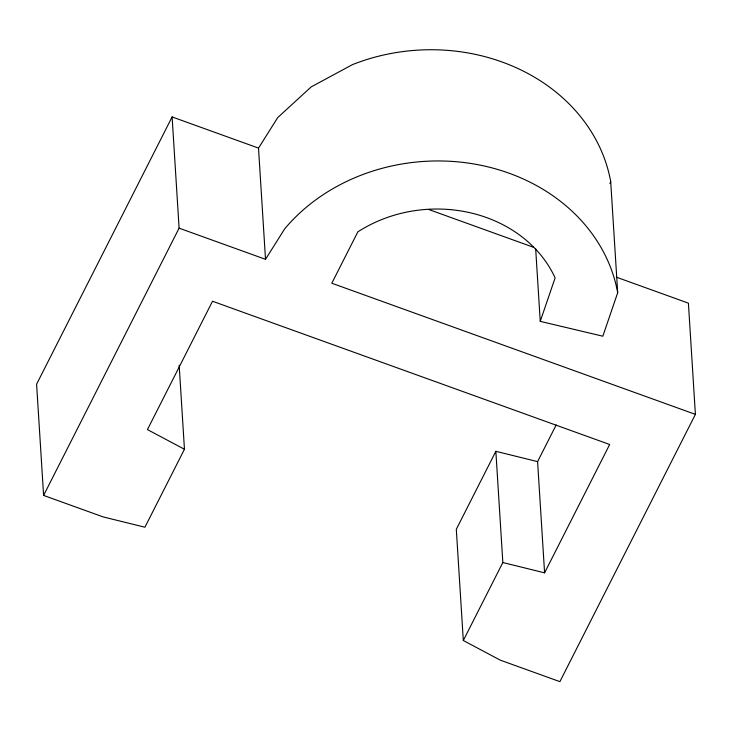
<?xml version="1.0" encoding="UTF-8"?>
<svg xmlns="http://www.w3.org/2000/svg" width="732" height="732" viewBox="0 0 732 732"><rect width="100%" height="100%" fill="white"/><g stroke="black" fill="none" stroke-linecap="round" stroke-linejoin="round"><path stroke-width="1.1" d="M258.515 148.102L172.112 116.937L179.102 228.155L265.515 259.32L258.515 148.102L277.748 117.559L311.164 86.916L352.504 64.599A185.535 159.201 -3.6 0 1 610.698 181.518L617.698 292.727L602.829 336.208L540.243 321.366L555.112 277.885A129.546 111.154 -3.6 0 0 357.838 231.879L331.806 283.229L695.4 414.376L559.889 681.648L500.322 660.163L463.31 640.509L456.31 529.291L495.848 451.315L537.59 461.627L544.59 572.836L502.838 562.533L495.848 451.315M609.976 183.631L610.698 181.518M172.112 116.937L36.6 384.209L43.6 495.427L103.166 516.911L144.918 527.223L184.455 449.247L179.175 365.268M43.6 495.427L179.102 228.155M537.59 461.627L556.183 424.953M463.31 640.509L502.838 562.533M544.59 572.836L609.664 444.489L212.518 301.245L147.443 429.593L184.455 449.247M265.515 259.32L284.748 228.768A185.535 159.201 -3.6 0 1 478.243 164.755A185.535 159.201 -3.6 0 1 617.698 292.727M429.153 209.654L533.5 247.288M616.326 277.163L688.4 303.158L695.4 414.376M535.668 248.734L540.243 321.366"/></g></svg>
